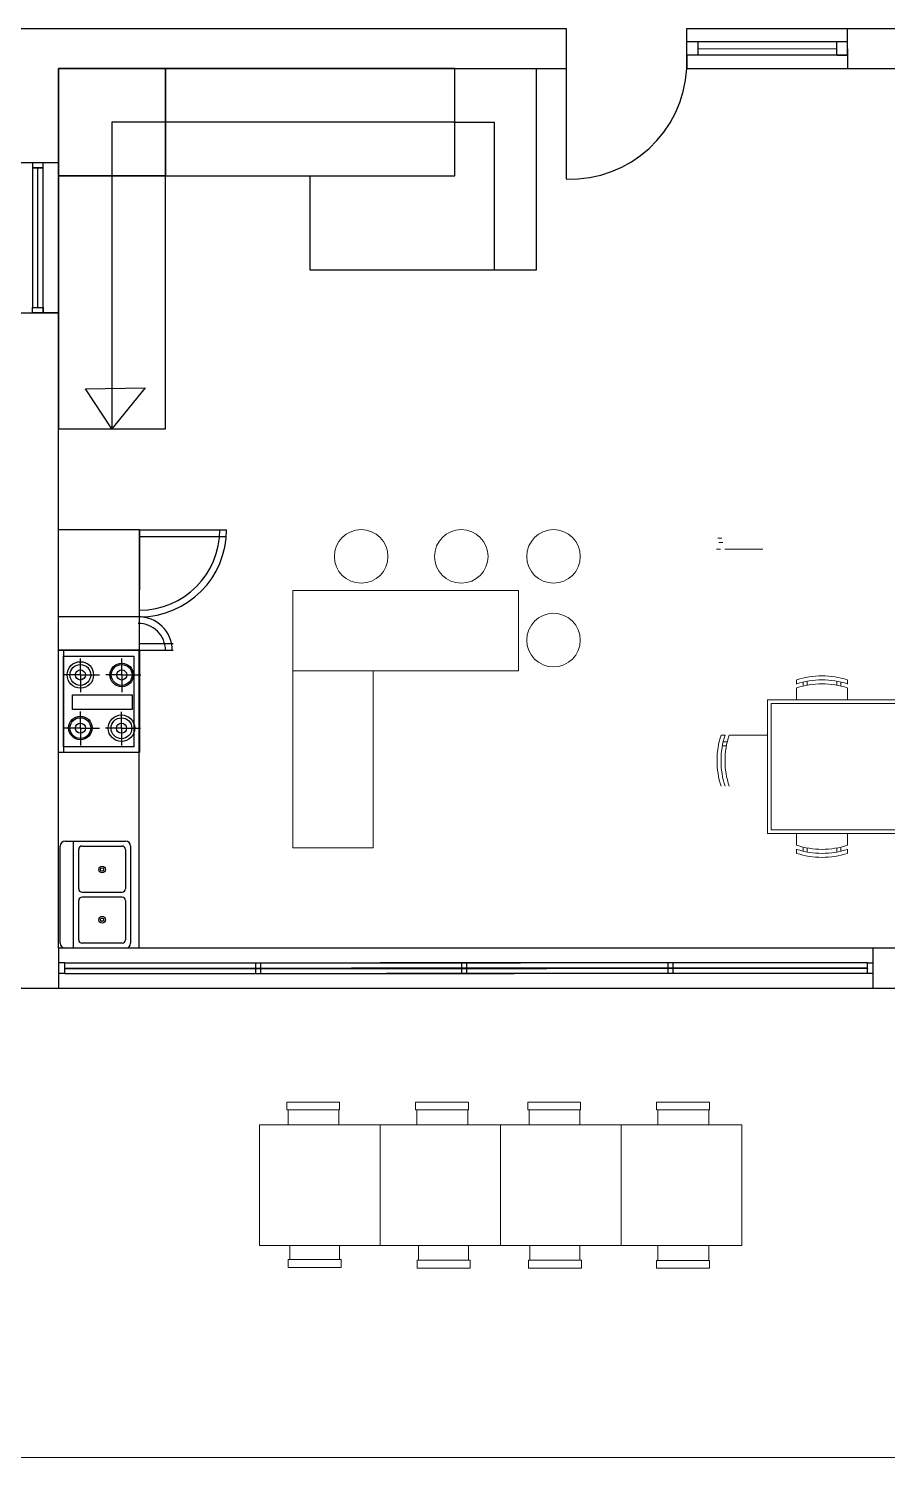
# Model space of a CAD drawing. Header units: inches. Extents: x 15 to 22798, y 21 to 21519.
# Drawn here: x 17968 to 18609, y 10739 to 11806 of the extents above; entities that cross this region are included whole.
import ezdxf

# ---------------------------------------------------------------- set-up
doc = ezdxf.new("R2010")
doc.units = ezdxf.units.IN
doc.header["$MEASUREMENT"] = 0
doc.layers.add('ARREDAMENTO', color=8, linetype='Continuous', lineweight=13)
doc.layers.add('INFISSI', color=4, linetype='Continuous')

# ---------------------------------------------------------------- blocks, each defined once
blk = doc.blocks.new('fornello')
at = {"ltscale": 0.02}
for p, q in [((18050, 11273.9), (17990, 11273.9)), ((17993.2, 11273.9), (17993.2, 11197.7)), ((18005.8, 11255.5), (18005.8, 11267.8)), ((18036.7, 11255.5), (18036.7, 11267.8)), ((18050, 11273.9), (18050, 11197.7)), ((18005.8, 11255.5), (17993.9, 11255.5)), ((18005.8, 11255.5), (18020, 11255.5)), ((18005.8, 11255.5), (18005.8, 11242.6)), ((18036.7, 11255.5), (18024.8, 11255.5)), ((18036.7, 11255.5), (18036.7, 11242.6)), ((18036.7, 11255.5), (18050.9, 11255.5)), ((18005.8, 11215.8), (18005.8, 11228.1)), ((18036.5, 11215.7), (18036.5, 11227.9)), ((18005.8, 11215.8), (17993.9, 11215.8)), ((18005.8, 11215.8), (18005.8, 11202.9)), ((18005.8, 11215.8), (18020, 11215.8)), ((18036.5, 11215.7), (18024.6, 11215.7)), ((18036.5, 11215.7), (18036.5, 11202.8)), ((18036.5, 11215.7), (18050.7, 11215.7)), ((18050, 11197.7), (17990, 11197.7))]:
    blk.add_line(p, q, dxfattribs=at)
blk.add_lwpolyline([(18000, 11240.6), (18044.4, 11240.6), (18044.4, 11229.6), (18000, 11229.6)], close=True, dxfattribs=at)
for centre, radius in [((18005.8, 11255.5), 9.9), ((18005.8, 11255.5), 7.78), ((18005.8, 11255.5), 3.78), ((18036.7, 11255.5), 8.81), ((18036.7, 11255.5), 7.78), ((18036.7, 11255.5), 3.78), ((18005.8, 11215.9), 8.8), ((18005.8, 11215.8), 7.78), ((18036.5, 11215.7), 9.9), ((18036.5, 11215.7), 7.78), ((18005.8, 11215.8), 3.78), ((18036.5, 11215.7), 3.78)]:
    blk.add_circle(centre, radius, dxfattribs=at)
blk = doc.blocks.new('DBLSK32T')
for p, q in [((-16, -4), (16, -4)), ((-0.75, -18.5), (-0.75, -6.5)), ((0.75, -6.5), (0.75, -18.5))]:
    blk.add_line(p, q)
for points in [[(-14.5, 0), (14.5, 0)], [(-16, -19.5), (-16, -1.5)], [(16, -1.5), (16, -19.5)], [(-14.5, -18.5), (-14.5, -6.5)], [(-13.5, -5.5), (-1.75, -5.5)], [(1.75, -5.5), (13.5, -5.5)], [(14.5, -6.5), (14.5, -18.5)], [(14.5, -21), (-14.5, -21)], [(-1.75, -19.5), (-13.5, -19.5)], [(13.5, -19.5), (1.75, -19.5)]]:
    blk.add_lwpolyline(points)
for centre, radius in [((-7.5, -12.5), 1), ((-7.5, -12.5), 0.5), ((7.5, -12.5), 1), ((7.5, -12.5), 0.5)]:
    blk.add_circle(centre, radius)
for centre, radius, start, end in [((-14.5, -1.5), 1.5, 90, 180), ((14.5, -1.5), 1.5, 0, 90), ((-13.5, -6.5), 1, 90, 180), ((-1.75, -6.5), 1, 0, 90), ((1.75, -6.5), 1, 90, 180), ((13.5, -6.5), 1, 0, 90), ((-14.5, -19.5), 1.5, 180, 270), ((-13.5, -18.5), 1, 180, 270), ((-1.75, -18.5), 1, 270, 0), ((1.75, -18.5), 1, 180, 270), ((13.5, -18.5), 1, 270, 0), ((14.5, -19.5), 1.5, 270, 0)]:
    blk.add_arc(centre, radius, start, end)

msp = doc.modelspace()

# ---------------------------------------------------------------- linework, layer by layer
for p, q in [((18369.3, 11805.6), (18369.3, 11775.7)), ((18459.3, 11775.7), (18459.3, 11805.6)), ((18579.3, 11795.6), (18579.3, 11805.6)), ((18459.3, 11785.2), (18459.3, 11795.6)), ((18579.3, 11785.6), (18579.3, 11795.6)), ((18579.3, 11790.4), (18579.3, 11785.6)), ((18459.3, 11785.6), (18459.3, 11775.7)), ((18579.3, 11785.6), (18579.3, 11775.7)), ((18369.3, 11775.7), (18369.3, 11693.3)), ((18286, 11735.7), (18030, 11735.7)), ((18030, 11735.7), (18030, 11506.7)), ((18286, 11735.7), (18315.5, 11735.7)), ((18315.5, 11735.7), (18315.5, 11625.2)), ((17959.3, 11705.6), (17990, 11705.6)), ((17959.3, 11593.3), (17990, 11593.3)), ((17974.7, 11593.3), (17970.7, 11593.3)), ((17990, 11593.3), (17974.7, 11593.3)), ((18010.3, 11536.6), (18054.9, 11537.4)), ((18030, 11506.7), (18010.3, 11536.6)), ((18054.9, 11537.4), (18030, 11506.7)), ((18050.6, 11431.4), (17990, 11431.4)), ((18050.6, 11341.4), (18050.6, 11431.4)), ((18050.6, 11341.4), (18050.6, 11431.4)), ((18050.6, 11431.4), (18050.6, 11386.4)), ((18050.6, 11431.4), (18115.6, 11431.4)), ((18050.6, 11426.4), (18115.6, 11426.4)), ((18050.6, 11366.4), (17990, 11366.4)), ((18050.6, 11346.4), (18075.6, 11346.4)), ((18050.6, 11341.4), (18075.6, 11341.4)), ((17990, 11119), (17990, 11088.8)), ((18598.2, 11119), (18598.2, 11088.8))]:
    msp.add_line(p, q)
at = {"ltscale": 0.02}
for p, q in [((17990, 11341.4), (18050, 11341.4)), ((17990, 11273.9), (17990, 11341.4)), ((18050, 11341.4), (17990, 11341.4)), ((17990, 11341.4), (18050, 11341.4)), ((17990, 11341.4), (18050, 11341.4)), ((17990, 11197.7), (17990, 11273.9)), ((17990, 11119), (17990, 11197.7)), ((18050, 11119), (17990, 11119))]:
    msp.add_line(p, q, dxfattribs=at)
for points in [[(18459.3, 11805.6), (19265.8, 11805.6), (19265.8, 11088.8), (17959.3, 11088.8), (17959.3, 11805.6), (18369.3, 11805.6)], [(18459.3, 11775.7), (19236.5, 11775.7), (19236.5, 11119), (17990, 11119), (17990, 11775.7), (18369.3, 11775.7)], [(18178, 11775.7), (18346.8, 11775.7), (18346.8, 11625.2), (18178, 11625.2), (18178, 11695.7)]]:
    msp.add_lwpolyline(points)
for points in [[(17990, 11695.7), (18070, 11695.7), (18070, 11775.7), (17990, 11775.7)], [(18070, 11775.7), (18070, 11695.7), (18286, 11695.7), (18286, 11775.7)], [(17990, 11695.7), (17990, 11506.7), (18070, 11506.7), (18070, 11695.7)], [(17990, 11341.4), (18050, 11341.4), (18050, 11119), (17990, 11119)]]:
    msp.add_lwpolyline(points, close=True)
msp.add_lwpolyline([(17993.8, 11336.9), (18046.3, 11336.9), (18046.3, 11269.4), (17993.8, 11269.4)], close=True, dxfattribs=at)
for centre, radius, start, end in [((18372.4, 11780.2), 87, 267.9412, 357.0563), ((18050.6, 11431.4), 65, 270, 0), ((18050.6, 11431.4), 60, 270, 0), ((18050, 11341.4), 25, 0, 91.3086), ((18050, 11341.4), 20, 0, 91.3086)]:
    msp.add_arc(centre, radius, start, end)
at = {"layer": 'ARREDAMENTO'}
for p, q in [((18482.5, 11425), (18485.5, 11425)), ((18481.6, 11417), (18484.6, 11417)), ((18486.2, 11422), (18483.2, 11422)), ((18487.6, 11417), (18516.2, 11417)), ((18333.6, 11386), (18165.2, 11386)), ((18165.2, 11386), (18165.2, 11326)), ((18333.6, 11326), (18333.6, 11386)), ((18165.2, 11326), (18246.3, 11326)), ((18225.8, 11326), (18333.6, 11326)), ((18541.3, 11319.2), (18541.3, 11316.2)), ((18579.3, 11316.2), (18579.3, 11319.2)), ((18541.3, 11313.2), (18541.3, 11304.5)), ((18546.3, 11314.6), (18546.3, 11317.6)), ((18549.3, 11318.2), (18549.3, 11315.2)), ((18571.3, 11318.2), (18571.3, 11315.2)), ((18574.3, 11314.6), (18574.3, 11317.6)), ((18579.3, 11313.2), (18579.3, 11304.5)), ((18519.6, 11304.5), (18691, 11304.5)), ((18519.6, 11204.5), (18519.6, 11304.5)), ((18522.4, 11301.7), (18688.1, 11301.7)), ((18522.4, 11207.4), (18522.4, 11301.7)), ((18484.9, 11278), (18487.9, 11278)), ((18490.9, 11278), (18519.6, 11278)), ((18485.9, 11270), (18488.9, 11270)), ((18489.5, 11273), (18486.5, 11273)), ((18691, 11204.5), (18519.6, 11204.5)), ((18688.1, 11207.4), (18522.4, 11207.4)), ((18541.3, 11195.9), (18541.3, 11204.5)), ((18579.3, 11195.9), (18579.3, 11204.5)), ((18541.3, 11189.9), (18541.3, 11192.9)), ((18546.3, 11194.5), (18546.3, 11191.5)), ((18549.3, 11190.8), (18549.3, 11193.8)), ((18571.3, 11190.8), (18571.3, 11193.8)), ((18574.3, 11194.5), (18574.3, 11191.5)), ((18579.3, 11192.9), (18579.3, 11189.9)), ((18161.5, 10998.2), (18161.5, 10987)), ((18161.5, 10998.2), (18199.5, 10998.2)), ((18199.5, 10987), (18199.5, 10998.2)), ((18257.8, 10998.2), (18257.8, 10987)), ((18295.7, 10987), (18295.7, 10998.2)), ((18341.5, 10998.2), (18341.5, 10987)), ((18379.5, 10987), (18379.5, 10998.2)), ((18437.8, 10998.2), (18437.8, 10987)), ((18475.7, 10987), (18475.7, 10998.2)), ((18161.5, 10987), (18199.5, 10987)), ((18257.8, 10987), (18295.7, 10987)), ((18320.3, 10987), (18320.3, 10897)), ((18320.3, 10987), (18410.3, 10987)), ((18410.3, 10897), (18410.3, 10987)), ((18320.3, 10961), (18320.3, 10923.1)), ((18500.3, 10960.4), (18500.3, 10922.4)), ((18230.3, 10897), (18140.3, 10897)), ((18162.8, 10886.5), (18162.8, 10897.2)), ((18200, 10897), (18200, 10886.5)), ((18258.3, 10897), (18296.3, 10897)), ((18259, 10886), (18259, 10897.2)), ((18296.3, 10897), (18296.3, 10885.9)), ((18320.3, 10897), (18410.3, 10897)), ((18342.2, 10886), (18342.2, 10897)), ((18379.5, 10897), (18379.5, 10886)), ((18437.8, 10885.9), (18437.8, 10897)), ((18475.7, 10897), (18475.7, 10885.9)), ((18162.8, 10886.5), (18201.3, 10886.5)), ((17959.3, 10738.8), (19265.8, 10738.8))]:
    msp.add_line(p, q, dxfattribs=at)
for points in [[(18165.2, 11194), (18225.2, 11194), (18225.2, 11326), (18165.2, 11326)], [(18256.7, 11004), (18296.3, 11004), (18296.3, 10998.2), (18256.7, 10998.2)], [(18340.5, 11004), (18380, 11004), (18380, 10998.2), (18340.5, 10998.2)], [(18436.7, 11004), (18476.3, 11004), (18476.3, 10998.2), (18436.7, 10998.2)], [(18140.3, 10987), (18230.3, 10987), (18230.3, 10897), (18140.3, 10897)], [(18230.3, 10987), (18320.3, 10987), (18320.3, 10897), (18230.3, 10897)], [(18410.3, 10987), (18500.3, 10987), (18500.3, 10897), (18410.3, 10897)], [(18257.9, 10880.2), (18297.5, 10880.2), (18297.5, 10886), (18257.9, 10886)], [(18341.2, 10880.2), (18380.7, 10880.2), (18380.7, 10886), (18341.2, 10886)], [(18436.7, 10880), (18476.3, 10880), (18476.3, 10885.9), (18436.7, 10885.9)]]:
    msp.add_lwpolyline(points, close=True, dxfattribs=at)
for points in [[(18161.5, 10998.2), (18160.5, 10998.2), (18160.5, 11004), (18200, 11004), (18200, 10998.2), (18199.5, 10998.2)], [(18162.8, 10886.5), (18161.7, 10886.5), (18161.7, 10880.7), (18201.3, 10880.7), (18201.3, 10886.5), (18200.7, 10886.5)]]:
    msp.add_lwpolyline(points, dxfattribs=at)
for centre in [(18216.1, 11411.5), (18290.9, 11411.5), (18359.8, 11411.5), (18359.8, 11349)]:
    msp.add_circle(centre, 20, dxfattribs=at)
for centre, start, end in [((18560.3, 11260.6), 72.0547, 107.9453), ((18560.3, 11257.6), 72.0547, 107.9453), ((18560.3, 11254.6), 72.0547, 107.9453), ((18543.6, 11259), 162.0547, 197.9453), ((18546.6, 11259), 162.0547, 197.9453), ((18549.6, 11259), 162.0547, 197.9453), ((18560.3, 11254.5), 252.0547, 287.9453), ((18560.3, 11251.5), 252.0547, 287.9453), ((18560.3, 11248.5), 252.0547, 287.9453)]:
    msp.add_arc(centre, 61.7, start, end, dxfattribs=at)
at = {"layer": 'INFISSI'}
for p, q in [((18579.3, 11795.6), (18459.3, 11795.6)), ((18467.6, 11795.6), (18467.6, 11785.6)), ((18467.6, 11790.4), (18571, 11790.6)), ((18571, 11795.6), (18571, 11785.6)), ((18579.3, 11785.6), (18459.3, 11785.6)), ((18571.7, 11785.6), (18579.3, 11785.6)), ((17970.7, 11705.6), (17970.7, 11597.3)), ((17978.7, 11593.3), (17978.7, 11705.4)), ((17970.7, 11701.6), (17978.7, 11701.6)), ((17978.7, 11701.6), (17970.7, 11701.6)), ((17974.7, 11597.3), (17974.7, 11701.6)), ((17970.7, 11593.3), (17970.7, 11597.3)), ((17970.7, 11597.3), (17978.7, 11597.3)), ((17970.7, 11597.3), (17974.7, 11597.3)), ((17978.7, 11597.3), (17978.7, 11593.3)), ((17994.7, 11108.1), (17990, 11108.1)), ((17994.7, 11104.1), (17994.7, 11108.1)), ((17994.7, 11108.1), (18335.1, 11108)), ((18137.1, 11108), (18137.1, 11100)), ((18141.1, 11100), (18141.1, 11108)), ((18594.2, 11108), (18230.4, 11108)), ((18290.2, 11108), (18286.2, 11108)), ((18291.1, 11108), (18291.1, 11100)), ((18295.1, 11100), (18295.1, 11108)), ((18444.2, 11108), (18440.2, 11108)), ((18445.1, 11108), (18445.1, 11100)), ((18449.1, 11100), (18449.1, 11108)), ((18594.2, 11104), (18594.2, 11108)), ((18594.2, 11108), (18598.2, 11108)), ((17994.7, 11100.1), (17990, 11100.1)), ((17994.7, 11100.1), (17994.7, 11104.1)), ((17994.7, 11104.1), (18356.4, 11104)), ((17994.7, 11104.1), (17994.7, 11103.9)), ((17994.7, 11103.9), (18354.8, 11103.8)), ((17994.7, 11100.1), (18330.4, 11100)), ((18594.2, 11104), (18209, 11104)), ((18594.2, 11103.8), (18210.7, 11103.8)), ((18594.2, 11100), (18235, 11100)), ((18440.2, 11100), (18290.2, 11100)), ((18594.2, 11100), (18444.2, 11100)), ((18594.2, 11100), (18594.2, 11104)), ((18594.2, 11104), (18594.2, 11103.8)), ((18598.2, 11100), (18594.2, 11100))]:
    msp.add_line(p, q, dxfattribs=at)

# ---------------------------------------------------------------- block references
msp.add_blockref('fornello', (0.6, 67.5))
at = {"xscale": 2.5, "yscale": 2.5, "zscale": 2.5, "rotation": 90}
msp.add_blockref('DBLSK32T', (17991.4, 11159), dxfattribs=at)

doc.saveas('drawing.dxf')
